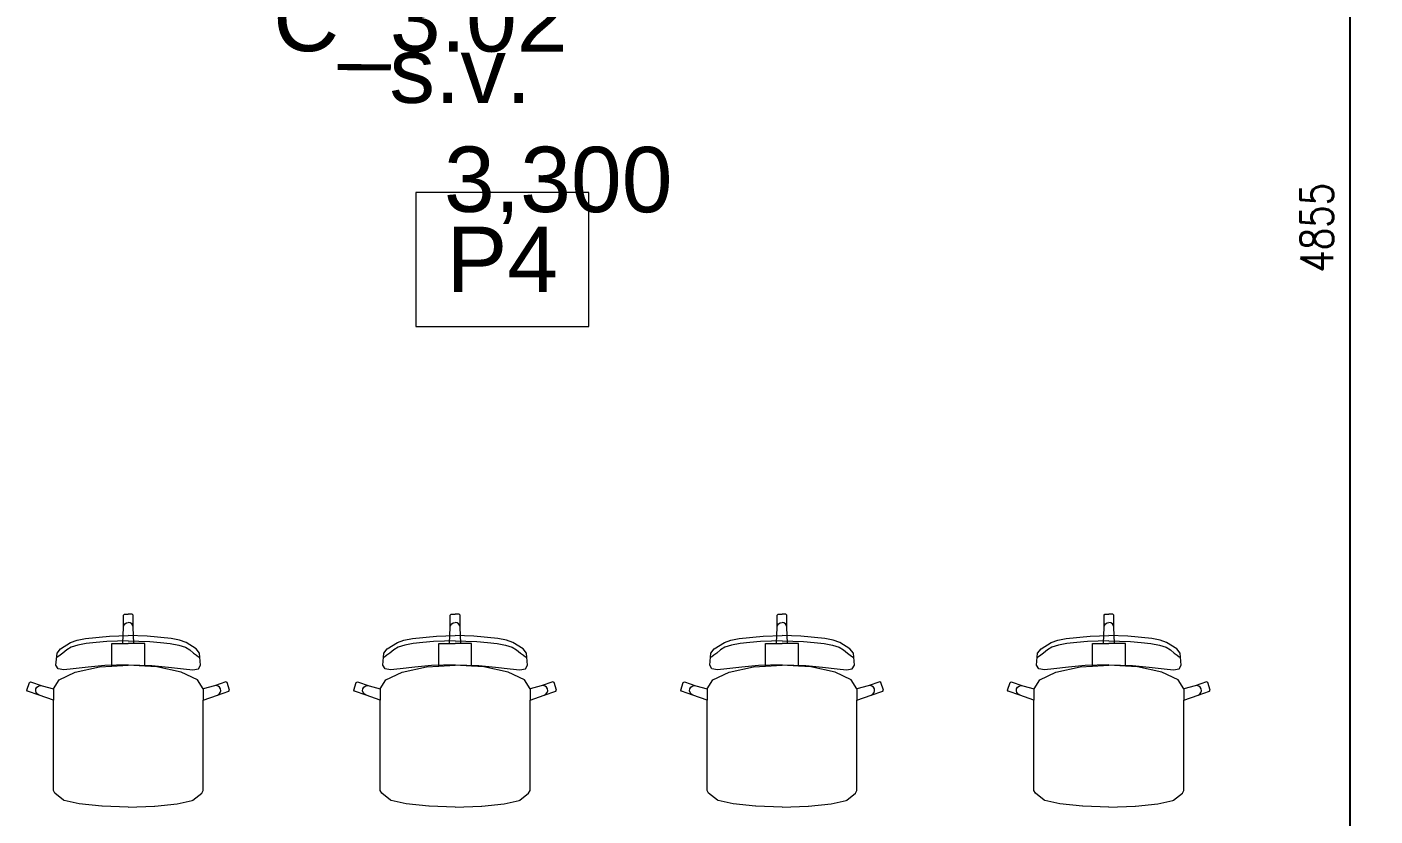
# Model space of a CAD drawing. Header units: millimetres. Extents: x 89194 to 559352, y -753138 to -204019.
# Drawn here: x 346763 to 350887, y -564520 to -562105 of the extents above; entities that cross this region are included whole.
import ezdxf

# ---------------------------------------------------------------- set-up
doc = ezdxf.new("R2010")
doc.units = ezdxf.units.MM
doc.header["$LTSCALE"] = 400
doc.header["$PDMODE"] = 3
for name, color, linetype, lineweight in [('RG_koty', 7, 'Continuous', 9), ('RG_nábytek', 32, 'Continuous', 9), ('RG_popisy', 11, 'Continuous', 9), ('RG_skladby konstrukcí', 5, 'Continuous', 9)]:
    doc.layers.add(name, color=color, linetype=linetype, lineweight=lineweight)
doc.styles.add('Arial 100', font='Arial.ttf', dxfattribs={"height": 100})
doc.styles.add('Arial 200', font='Arial.ttf', dxfattribs={"height": 200})
doc.styles.add('Arial 250', font='Arial Bold.ttf', dxfattribs={"height": 250})
doc.styles.add('Koty', font='romans.shx', dxfattribs={"width": 0.8})
doc.dimstyles.new('RG_50_vnitřní', dxfattribs={"dimscale": 50, "dimtxt": 2, "dimasz": 1.6, "dimexe": 1.15, "dimexo": 0, "dimgap": 1, "dimtad": 1, "dimdec": 0, "dimrnd": 5, "dimzin": 0, "dimdsep": 46, "dimtxsty": 'Koty', "dimblk1": 'OBLIQUE', "dimblk2": 'OBLIQUE', "dimsah": 1, "dimcen": 0.09, "dimclrd": 256, "dimclre": 256, "dimclrt": 2, "dimazin": 0, "dimtfac": 1, "dimtdec": 0, "dimtmove": 2, "dimatfit": 3, "dimfxl": 1.15, "dimfxlon": 1, "dimtolj": 1, "dimtzin": 0, "dimarcsym": 0})

# ---------------------------------------------------------------- blocks, each defined once
blk = doc.blocks.new('nabytek_mala_ucebna')
at = {"layer": 'RG_nábytek'}
for p, q in [((479063.9, -448223), (479066.9, -448220)), ((479063.9, -448259.9), (479063.9, -448223)), ((479066.9, -448220), (479079, -448220)), ((479091, -448220), (479079, -448220)), ((479094, -448223), (479091, -448220)), ((479094, -448259.9), (479094, -448223)), ((480063.9, -448223), (480066.9, -448220)), ((480063.9, -448259.9), (480063.9, -448223)), ((480066.9, -448220), (480079, -448220)), ((480091, -448220), (480079, -448220)), ((480094, -448223), (480091, -448220)), ((480094, -448259.9), (480094, -448223)), ((481063.9, -448223), (481066.9, -448220)), ((481063.9, -448259.9), (481063.9, -448223)), ((481066.9, -448220), (481079, -448220)), ((481091, -448220), (481079, -448220)), ((481094, -448223), (481091, -448220)), ((481094, -448259.9), (481094, -448223)), ((482063.9, -448223), (482066.9, -448220)), ((482063.9, -448259.9), (482063.9, -448223)), ((482066.9, -448220), (482079, -448220)), ((482091, -448220), (482079, -448220)), ((482094, -448223), (482091, -448220)), ((482094, -448259.9), (482094, -448223)), ((479021.5, -448287), (479079, -448284.8)), ((479062.1, -448309.8), (479063.9, -448259.9)), ((479063.9, -448259.9), (479065, -448254.2)), ((479065, -448254.2), (479068.3, -448249.3)), ((479068.3, -448249.3), (479073.2, -448246.1)), ((479073.2, -448246.1), (479079, -448245)), ((479084.7, -448246.1), (479079, -448245)), ((479136.5, -448287), (479079, -448284.8)), ((479089.6, -448249.3), (479084.7, -448246.1)), ((479092.9, -448254.2), (479089.6, -448249.3)), ((479094, -448259.9), (479092.9, -448254.2)), ((479095.8, -448309.8), (479094, -448259.9)), ((480021.5, -448287), (480079, -448284.8)), ((480062.1, -448309.8), (480063.9, -448259.9)), ((480063.9, -448259.9), (480065, -448254.2)), ((480065, -448254.2), (480068.3, -448249.3)), ((480068.3, -448249.3), (480073.2, -448246.1)), ((480073.2, -448246.1), (480079, -448245)), ((480084.7, -448246.1), (480079, -448245)), ((480136.5, -448287), (480079, -448284.8)), ((480089.6, -448249.3), (480084.7, -448246.1)), ((480092.9, -448254.2), (480089.6, -448249.3)), ((480094, -448259.9), (480092.9, -448254.2)), ((480095.8, -448309.8), (480094, -448259.9)), ((481021.5, -448287), (481079, -448284.8)), ((481062.1, -448309.8), (481063.9, -448259.9)), ((481063.9, -448259.9), (481065, -448254.2)), ((481065, -448254.2), (481068.3, -448249.3)), ((481068.3, -448249.3), (481073.2, -448246.1)), ((481073.2, -448246.1), (481079, -448245)), ((481084.7, -448246.1), (481079, -448245)), ((481136.5, -448287), (481079, -448284.8)), ((481089.6, -448249.3), (481084.7, -448246.1)), ((481092.9, -448254.2), (481089.6, -448249.3)), ((481094, -448259.9), (481092.9, -448254.2)), ((481095.8, -448309.8), (481094, -448259.9)), ((482021.5, -448287), (482079, -448284.8)), ((482062.1, -448309.8), (482063.9, -448259.9)), ((482063.9, -448259.9), (482065, -448254.2)), ((482065, -448254.2), (482068.3, -448249.3)), ((482068.3, -448249.3), (482073.2, -448246.1)), ((482073.2, -448246.1), (482079, -448245)), ((482084.7, -448246.1), (482079, -448245)), ((482136.5, -448287), (482079, -448284.8)), ((482089.6, -448249.3), (482084.7, -448246.1)), ((482092.9, -448254.2), (482089.6, -448249.3)), ((482094, -448259.9), (482092.9, -448254.2)), ((482095.8, -448309.8), (482094, -448259.9)), ((478860.9, -448339.3), (478871.4, -448326.1)), ((478871.4, -448326.1), (478902.4, -448306)), ((478904.1, -448320.8), (478890.9, -448328.4)), ((478902.4, -448306), (478922.4, -448298.8)), ((478924.5, -448314.5), (478904.1, -448320.8)), ((478922.4, -448298.8), (478948.2, -448294)), ((478950.4, -448309.6), (478924.5, -448314.5)), ((478948.2, -448294), (479021.5, -448287)), ((478980.4, -448305.9), (478950.4, -448309.6)), ((479012.9, -448303.3), (478980.4, -448305.9)), ((479046.2, -448301.9), (479012.9, -448303.3)), ((479028.6, -448339.7), (479028.6, -448309.8)), ((479028.6, -448309.8), (479062.1, -448309.8)), ((479079, -448301.4), (479046.2, -448301.9)), ((479062.1, -448309.8), (479079, -448309.8)), ((479079, -448301.4), (479111.7, -448301.9)), ((479095.8, -448309.8), (479079, -448309.8)), ((479129.3, -448309.8), (479095.8, -448309.8)), ((479111.7, -448301.9), (479145, -448303.3)), ((479129.3, -448339.7), (479129.3, -448309.8)), ((479209.7, -448294), (479136.5, -448287)), ((479145, -448303.3), (479177.5, -448305.9)), ((479177.5, -448305.9), (479207.5, -448309.6)), ((479207.5, -448309.6), (479233.4, -448314.5)), ((479235.5, -448298.8), (479209.7, -448294)), ((479233.4, -448314.5), (479253.8, -448320.8)), ((479255.5, -448306), (479235.5, -448298.8)), ((479253.8, -448320.8), (479267, -448328.4)), ((479286.5, -448326.1), (479255.5, -448306)), ((479297.1, -448339.3), (479286.5, -448326.1)), ((479860.9, -448339.3), (479871.4, -448326.1)), ((479871.4, -448326.1), (479902.4, -448306)), ((479904.1, -448320.8), (479890.9, -448328.4)), ((479902.4, -448306), (479922.4, -448298.8)), ((479924.5, -448314.5), (479904.1, -448320.8)), ((479922.4, -448298.8), (479948.2, -448294)), ((479950.4, -448309.6), (479924.5, -448314.5)), ((479948.2, -448294), (480021.5, -448287)), ((479980.4, -448305.9), (479950.4, -448309.6)), ((480012.9, -448303.3), (479980.4, -448305.9)), ((480046.2, -448301.9), (480012.9, -448303.3)), ((480028.6, -448339.7), (480028.6, -448309.8)), ((480028.6, -448309.8), (480062.1, -448309.8)), ((480079, -448301.4), (480046.2, -448301.9)), ((480062.1, -448309.8), (480079, -448309.8)), ((480079, -448301.4), (480111.7, -448301.9)), ((480095.8, -448309.8), (480079, -448309.8)), ((480129.3, -448309.8), (480095.8, -448309.8)), ((480111.7, -448301.9), (480145, -448303.3)), ((480129.3, -448339.7), (480129.3, -448309.8)), ((480209.7, -448294), (480136.5, -448287)), ((480145, -448303.3), (480177.5, -448305.9)), ((480177.5, -448305.9), (480207.5, -448309.6)), ((480207.5, -448309.6), (480233.4, -448314.5)), ((480235.5, -448298.8), (480209.7, -448294)), ((480233.4, -448314.5), (480253.8, -448320.8)), ((480255.5, -448306), (480235.5, -448298.8)), ((480253.8, -448320.8), (480267, -448328.4)), ((480286.5, -448326.1), (480255.5, -448306)), ((480297.1, -448339.3), (480286.5, -448326.1)), ((480860.9, -448339.3), (480871.4, -448326.1)), ((480871.4, -448326.1), (480902.4, -448306)), ((480904.1, -448320.8), (480890.9, -448328.4)), ((480902.4, -448306), (480922.4, -448298.8)), ((480924.5, -448314.5), (480904.1, -448320.8)), ((480922.4, -448298.8), (480948.2, -448294)), ((480950.4, -448309.6), (480924.5, -448314.5)), ((480948.2, -448294), (481021.5, -448287)), ((480980.4, -448305.9), (480950.4, -448309.6)), ((481012.9, -448303.3), (480980.4, -448305.9)), ((481046.2, -448301.9), (481012.9, -448303.3)), ((481028.6, -448339.7), (481028.6, -448309.8)), ((481028.6, -448309.8), (481062.1, -448309.8)), ((481079, -448301.4), (481046.2, -448301.9)), ((481062.1, -448309.8), (481079, -448309.8)), ((481079, -448301.4), (481111.7, -448301.9)), ((481095.8, -448309.8), (481079, -448309.8)), ((481129.3, -448309.8), (481095.8, -448309.8)), ((481111.7, -448301.9), (481145, -448303.3)), ((481129.3, -448339.7), (481129.3, -448309.8)), ((481209.7, -448294), (481136.5, -448287)), ((481145, -448303.3), (481177.5, -448305.9)), ((481177.5, -448305.9), (481207.5, -448309.6)), ((481207.5, -448309.6), (481233.4, -448314.5)), ((481235.5, -448298.8), (481209.7, -448294)), ((481233.4, -448314.5), (481253.8, -448320.8)), ((481255.5, -448306), (481235.5, -448298.8)), ((481253.8, -448320.8), (481267, -448328.4)), ((481286.5, -448326.1), (481255.5, -448306)), ((481297.1, -448339.3), (481286.5, -448326.1)), ((481860.9, -448339.3), (481871.4, -448326.1)), ((481871.4, -448326.1), (481902.4, -448306)), ((481904.1, -448320.8), (481890.9, -448328.4)), ((481902.4, -448306), (481922.4, -448298.8)), ((481924.5, -448314.5), (481904.1, -448320.8)), ((481922.4, -448298.8), (481948.2, -448294)), ((481950.4, -448309.6), (481924.5, -448314.5)), ((481948.2, -448294), (482021.5, -448287)), ((481980.4, -448305.9), (481950.4, -448309.6)), ((482012.9, -448303.3), (481980.4, -448305.9)), ((482046.2, -448301.9), (482012.9, -448303.3)), ((482028.6, -448339.7), (482028.6, -448309.8)), ((482028.6, -448309.8), (482062.1, -448309.8)), ((482079, -448301.4), (482046.2, -448301.9)), ((482062.1, -448309.8), (482079, -448309.8)), ((482079, -448301.4), (482111.7, -448301.9)), ((482095.8, -448309.8), (482079, -448309.8)), ((482129.3, -448309.8), (482095.8, -448309.8)), ((482111.7, -448301.9), (482145, -448303.3)), ((482129.3, -448339.7), (482129.3, -448309.8)), ((482209.7, -448294), (482136.5, -448287)), ((482145, -448303.3), (482177.5, -448305.9)), ((482177.5, -448305.9), (482207.5, -448309.6)), ((482207.5, -448309.6), (482233.4, -448314.5)), ((482235.5, -448298.8), (482209.7, -448294)), ((482233.4, -448314.5), (482253.8, -448320.8)), ((482255.5, -448306), (482235.5, -448298.8)), ((482253.8, -448320.8), (482267, -448328.4)), ((482286.5, -448326.1), (482255.5, -448306)), ((482297.1, -448339.3), (482286.5, -448326.1)), ((478857.6, -448375.3), (478860.9, -448339.3)), ((478863.9, -448349.8), (478860.2, -448352.4)), ((478870.2, -448344.7), (478863.9, -448349.8)), ((478879.2, -448338.5), (478870.2, -448344.7)), ((478890.9, -448328.4), (478879.2, -448338.5)), ((479028.6, -448378.4), (479028.6, -448339.7)), ((479129.3, -448378.4), (479129.3, -448339.7)), ((479267, -448328.4), (479278.7, -448338.5)), ((479278.7, -448338.5), (479287.7, -448344.7)), ((479287.7, -448344.7), (479294, -448349.8)), ((479294, -448349.8), (479297.7, -448352.4)), ((479300.3, -448375.3), (479297.1, -448339.3)), ((479857.6, -448375.3), (479860.9, -448339.3)), ((479863.9, -448349.8), (479860.2, -448352.4)), ((479870.2, -448344.7), (479863.9, -448349.8)), ((479879.2, -448338.5), (479870.2, -448344.7)), ((479890.9, -448328.4), (479879.2, -448338.5)), ((480028.6, -448378.4), (480028.6, -448339.7)), ((480129.3, -448378.4), (480129.3, -448339.7)), ((480267, -448328.4), (480278.7, -448338.5)), ((480278.7, -448338.5), (480287.7, -448344.7)), ((480287.7, -448344.7), (480294, -448349.8)), ((480294, -448349.8), (480297.7, -448352.4)), ((480300.3, -448375.3), (480297.1, -448339.3)), ((480857.6, -448375.3), (480860.9, -448339.3)), ((480863.9, -448349.8), (480860.2, -448352.4)), ((480870.2, -448344.7), (480863.9, -448349.8)), ((480879.2, -448338.5), (480870.2, -448344.7)), ((480890.9, -448328.4), (480879.2, -448338.5)), ((481028.6, -448378.4), (481028.6, -448339.7)), ((481129.3, -448378.4), (481129.3, -448339.7)), ((481267, -448328.4), (481278.7, -448338.5)), ((481278.7, -448338.5), (481287.7, -448344.7)), ((481287.7, -448344.7), (481294, -448349.8)), ((481294, -448349.8), (481297.7, -448352.4)), ((481300.3, -448375.3), (481297.1, -448339.3)), ((481857.6, -448375.3), (481860.9, -448339.3)), ((481863.9, -448349.8), (481860.2, -448352.4)), ((481870.2, -448344.7), (481863.9, -448349.8)), ((481879.2, -448338.5), (481870.2, -448344.7)), ((481890.9, -448328.4), (481879.2, -448338.5)), ((482028.6, -448378.4), (482028.6, -448339.7)), ((482129.3, -448378.4), (482129.3, -448339.7)), ((482267, -448328.4), (482278.7, -448338.5)), ((482278.7, -448338.5), (482287.7, -448344.7)), ((482287.7, -448344.7), (482294, -448349.8)), ((482294, -448349.8), (482297.7, -448352.4)), ((482300.3, -448375.3), (482297.1, -448339.3)), ((478864.3, -448386.9), (478857.6, -448375.3)), ((478881.5, -448389.9), (478864.3, -448386.9)), ((478867.1, -448420.4), (478916.8, -448396.7)), ((478910.4, -448387.4), (478881.5, -448389.9)), ((478955.7, -448381.5), (478910.4, -448387.4)), ((478916.8, -448396.7), (478991.2, -448380.8)), ((479006.7, -448376.9), (478955.7, -448381.5)), ((478991.2, -448380.8), (479028.6, -448378.4)), ((479079, -448374.5), (479006.7, -448376.9)), ((479028.6, -448378.4), (479079, -448375.2)), ((479079, -448374.5), (479151.3, -448376.9)), ((479129.3, -448378.4), (479079, -448375.2)), ((479166.7, -448380.8), (479129.3, -448378.4)), ((479151.3, -448376.9), (479202.2, -448381.5)), ((479241.1, -448396.7), (479166.7, -448380.8)), ((479202.2, -448381.5), (479247.5, -448387.4)), ((479290.8, -448420.4), (479241.1, -448396.7)), ((479247.5, -448387.4), (479276.4, -448389.9)), ((479276.4, -448389.9), (479293.6, -448386.9)), ((479293.6, -448386.9), (479300.3, -448375.3)), ((479864.3, -448386.9), (479857.6, -448375.3)), ((479881.5, -448389.9), (479864.3, -448386.9)), ((479867.1, -448420.4), (479916.8, -448396.7)), ((479910.4, -448387.4), (479881.5, -448389.9)), ((479955.7, -448381.5), (479910.4, -448387.4)), ((479916.8, -448396.7), (479991.2, -448380.8)), ((480006.7, -448376.9), (479955.7, -448381.5)), ((479991.2, -448380.8), (480028.6, -448378.4)), ((480079, -448374.5), (480006.7, -448376.9)), ((480028.6, -448378.4), (480079, -448375.2)), ((480079, -448374.5), (480151.3, -448376.9)), ((480129.3, -448378.4), (480079, -448375.2)), ((480166.7, -448380.8), (480129.3, -448378.4)), ((480151.3, -448376.9), (480202.2, -448381.5)), ((480241.1, -448396.7), (480166.7, -448380.8)), ((480202.2, -448381.5), (480247.5, -448387.4)), ((480290.8, -448420.4), (480241.1, -448396.7)), ((480247.5, -448387.4), (480276.4, -448389.9)), ((480276.4, -448389.9), (480293.6, -448386.9)), ((480293.6, -448386.9), (480300.3, -448375.3)), ((480864.3, -448386.9), (480857.6, -448375.3)), ((480881.5, -448389.9), (480864.3, -448386.9)), ((480867.1, -448420.4), (480916.8, -448396.7)), ((480910.4, -448387.4), (480881.5, -448389.9)), ((480955.7, -448381.5), (480910.4, -448387.4)), ((480916.8, -448396.7), (480991.2, -448380.8)), ((481006.7, -448376.9), (480955.7, -448381.5)), ((480991.2, -448380.8), (481028.6, -448378.4)), ((481079, -448374.5), (481006.7, -448376.9)), ((481028.6, -448378.4), (481079, -448375.2)), ((481079, -448374.5), (481151.3, -448376.9)), ((481129.3, -448378.4), (481079, -448375.2)), ((481166.7, -448380.8), (481129.3, -448378.4)), ((481151.3, -448376.9), (481202.2, -448381.5)), ((481241.1, -448396.7), (481166.7, -448380.8)), ((481202.2, -448381.5), (481247.5, -448387.4)), ((481290.8, -448420.4), (481241.1, -448396.7)), ((481247.5, -448387.4), (481276.4, -448389.9)), ((481276.4, -448389.9), (481293.6, -448386.9)), ((481293.6, -448386.9), (481300.3, -448375.3)), ((481864.3, -448386.9), (481857.6, -448375.3)), ((481881.5, -448389.9), (481864.3, -448386.9)), ((481867.1, -448420.4), (481916.8, -448396.7)), ((481910.4, -448387.4), (481881.5, -448389.9)), ((481955.7, -448381.5), (481910.4, -448387.4)), ((481916.8, -448396.7), (481991.2, -448380.8)), ((482006.7, -448376.9), (481955.7, -448381.5)), ((481991.2, -448380.8), (482028.6, -448378.4)), ((482079, -448374.5), (482006.7, -448376.9)), ((482028.6, -448378.4), (482079, -448375.2)), ((482079, -448374.5), (482151.3, -448376.9)), ((482129.3, -448378.4), (482079, -448375.2)), ((482166.7, -448380.8), (482129.3, -448378.4)), ((482151.3, -448376.9), (482202.2, -448381.5)), ((482241.1, -448396.7), (482166.7, -448380.8)), ((482202.2, -448381.5), (482247.5, -448387.4)), ((482290.8, -448420.4), (482241.1, -448396.7)), ((482247.5, -448387.4), (482276.4, -448389.9)), ((482276.4, -448389.9), (482293.6, -448386.9)), ((482293.6, -448386.9), (482300.3, -448375.3)), ((478769, -448451.9), (478776.4, -448429.1)), ((478776.4, -448429.1), (478780.2, -448427.2)), ((478780.2, -448427.2), (478815.6, -448438.6)), ((478795.9, -448454), (478796.6, -448448.2)), ((478796.6, -448448.2), (478799.5, -448443.1)), ((478799.5, -448443.1), (478804.1, -448439.5)), ((478804.1, -448439.5), (478809.8, -448437.9)), ((478809.8, -448437.9), (478815.6, -448438.6)), ((478815.6, -448438.6), (478849.8, -448448.3)), ((478849.7, -448448.5), (478849.8, -448448.3)), ((478849.7, -448448.5), (478849.7, -448482.8)), ((478849.8, -448448.3), (478867.1, -448420.4)), ((479308.1, -448448.3), (479290.8, -448420.4)), ((479342.3, -448438.6), (479308.1, -448448.3)), ((479308.2, -448448.5), (479308.1, -448448.3)), ((479308.2, -448448.5), (479308.2, -448482.8)), ((479377.7, -448427.2), (479342.3, -448438.6)), ((479348.1, -448437.9), (479342.3, -448438.6)), ((479353.8, -448439.5), (479348.1, -448437.9)), ((479358.4, -448443.1), (479353.8, -448439.5)), ((479361.3, -448448.2), (479358.4, -448443.1)), ((479362, -448454), (479361.3, -448448.2)), ((479381.5, -448429.1), (479377.7, -448427.2)), ((479389, -448451.9), (479381.5, -448429.1)), ((479769, -448451.9), (479776.4, -448429.1)), ((479776.4, -448429.1), (479780.2, -448427.2)), ((479780.2, -448427.2), (479815.6, -448438.6)), ((479795.9, -448454), (479796.6, -448448.2)), ((479796.6, -448448.2), (479799.5, -448443.1)), ((479799.5, -448443.1), (479804.1, -448439.5)), ((479804.1, -448439.5), (479809.8, -448437.9)), ((479809.8, -448437.9), (479815.6, -448438.6)), ((479815.6, -448438.6), (479849.8, -448448.3)), ((479849.7, -448448.5), (479849.8, -448448.3)), ((479849.7, -448448.5), (479849.7, -448482.8)), ((479849.8, -448448.3), (479867.1, -448420.4)), ((480308.1, -448448.3), (480290.8, -448420.4)), ((480342.3, -448438.6), (480308.1, -448448.3)), ((480308.2, -448448.5), (480308.1, -448448.3)), ((480308.2, -448448.5), (480308.2, -448482.8)), ((480377.7, -448427.2), (480342.3, -448438.6)), ((480348.1, -448437.9), (480342.3, -448438.6)), ((480353.8, -448439.5), (480348.1, -448437.9)), ((480358.4, -448443.1), (480353.8, -448439.5)), ((480361.3, -448448.2), (480358.4, -448443.1)), ((480362, -448454), (480361.3, -448448.2)), ((480381.5, -448429.1), (480377.7, -448427.2)), ((480389, -448451.9), (480381.5, -448429.1)), ((480769, -448451.9), (480776.4, -448429.1)), ((480776.4, -448429.1), (480780.2, -448427.2)), ((480780.2, -448427.2), (480815.6, -448438.6)), ((480795.9, -448454), (480796.6, -448448.2)), ((480796.6, -448448.2), (480799.5, -448443.1)), ((480799.5, -448443.1), (480804.1, -448439.5)), ((480804.1, -448439.5), (480809.8, -448437.9)), ((480809.8, -448437.9), (480815.6, -448438.6)), ((480815.6, -448438.6), (480849.8, -448448.3)), ((480849.7, -448448.5), (480849.8, -448448.3)), ((480849.7, -448448.5), (480849.7, -448482.8)), ((480849.8, -448448.3), (480867.1, -448420.4)), ((481308.1, -448448.3), (481290.8, -448420.4)), ((481342.3, -448438.6), (481308.1, -448448.3)), ((481308.2, -448448.5), (481308.1, -448448.3)), ((481308.2, -448448.5), (481308.2, -448482.8)), ((481377.7, -448427.2), (481342.3, -448438.6)), ((481348.1, -448437.9), (481342.3, -448438.6)), ((481353.8, -448439.5), (481348.1, -448437.9)), ((481358.4, -448443.1), (481353.8, -448439.5)), ((481361.3, -448448.2), (481358.4, -448443.1)), ((481362, -448454), (481361.3, -448448.2)), ((481381.5, -448429.1), (481377.7, -448427.2)), ((481389, -448451.9), (481381.5, -448429.1)), ((481769, -448451.9), (481776.4, -448429.1)), ((481776.4, -448429.1), (481780.2, -448427.2)), ((481780.2, -448427.2), (481815.6, -448438.6)), ((481795.9, -448454), (481796.6, -448448.2)), ((481796.6, -448448.2), (481799.5, -448443.1)), ((481799.5, -448443.1), (481804.1, -448439.5)), ((481804.1, -448439.5), (481809.8, -448437.9)), ((481809.8, -448437.9), (481815.6, -448438.6)), ((481815.6, -448438.6), (481849.8, -448448.3)), ((481849.7, -448448.5), (481849.8, -448448.3)), ((481849.7, -448448.5), (481849.7, -448482.8)), ((481849.8, -448448.3), (481867.1, -448420.4)), ((482308.1, -448448.3), (482290.8, -448420.4)), ((482342.3, -448438.6), (482308.1, -448448.3)), ((482308.2, -448448.5), (482308.1, -448448.3)), ((482308.2, -448448.5), (482308.2, -448482.8)), ((482377.7, -448427.2), (482342.3, -448438.6)), ((482348.1, -448437.9), (482342.3, -448438.6)), ((482353.8, -448439.5), (482348.1, -448437.9)), ((482358.4, -448443.1), (482353.8, -448439.5)), ((482361.3, -448448.2), (482358.4, -448443.1)), ((482362, -448454), (482361.3, -448448.2)), ((482381.5, -448429.1), (482377.7, -448427.2)), ((482389, -448451.9), (482381.5, -448429.1)), ((478770.9, -448455.7), (478769, -448451.9)), ((478806.3, -448467.1), (478770.9, -448455.7)), ((478797.5, -448459.6), (478795.9, -448454)), ((478801.2, -448464.2), (478797.5, -448459.6)), ((478806.3, -448467.1), (478801.2, -448464.2)), ((478849.7, -448482.8), (478806.3, -448467.1)), ((478849.7, -448691.9), (478849.7, -448482.8)), ((479308.2, -448482.8), (479351.6, -448467.1)), ((479308.2, -448691.9), (479308.2, -448482.8)), ((479351.6, -448467.1), (479387, -448455.7)), ((479351.6, -448467.1), (479356.7, -448464.2)), ((479356.7, -448464.2), (479360.4, -448459.6)), ((479360.4, -448459.6), (479362, -448454)), ((479387, -448455.7), (479389, -448451.9)), ((479770.9, -448455.7), (479769, -448451.9)), ((479806.3, -448467.1), (479770.9, -448455.7)), ((479797.5, -448459.6), (479795.9, -448454)), ((479801.2, -448464.2), (479797.5, -448459.6)), ((479806.3, -448467.1), (479801.2, -448464.2)), ((479849.7, -448482.8), (479806.3, -448467.1)), ((479849.7, -448691.9), (479849.7, -448482.8)), ((480308.2, -448482.8), (480351.6, -448467.1)), ((480308.2, -448691.9), (480308.2, -448482.8)), ((480351.6, -448467.1), (480387, -448455.7)), ((480351.6, -448467.1), (480356.7, -448464.2)), ((480356.7, -448464.2), (480360.4, -448459.6)), ((480360.4, -448459.6), (480362, -448454)), ((480387, -448455.7), (480389, -448451.9)), ((480770.9, -448455.7), (480769, -448451.9)), ((480806.3, -448467.1), (480770.9, -448455.7)), ((480797.5, -448459.6), (480795.9, -448454)), ((480801.2, -448464.2), (480797.5, -448459.6)), ((480806.3, -448467.1), (480801.2, -448464.2)), ((480849.7, -448482.8), (480806.3, -448467.1)), ((480849.7, -448691.9), (480849.7, -448482.8)), ((481308.2, -448482.8), (481351.6, -448467.1)), ((481308.2, -448691.9), (481308.2, -448482.8)), ((481351.6, -448467.1), (481387, -448455.7)), ((481351.6, -448467.1), (481356.7, -448464.2)), ((481356.7, -448464.2), (481360.4, -448459.6)), ((481360.4, -448459.6), (481362, -448454)), ((481387, -448455.7), (481389, -448451.9)), ((481770.9, -448455.7), (481769, -448451.9)), ((481806.3, -448467.1), (481770.9, -448455.7)), ((481797.5, -448459.6), (481795.9, -448454)), ((481801.2, -448464.2), (481797.5, -448459.6)), ((481806.3, -448467.1), (481801.2, -448464.2)), ((481849.7, -448482.8), (481806.3, -448467.1)), ((481849.7, -448691.9), (481849.7, -448482.8)), ((482308.2, -448482.8), (482351.6, -448467.1)), ((482308.2, -448691.9), (482308.2, -448482.8)), ((482351.6, -448467.1), (482387, -448455.7)), ((482351.6, -448467.1), (482356.7, -448464.2)), ((482356.7, -448464.2), (482360.4, -448459.6)), ((482360.4, -448459.6), (482362, -448454)), ((482387, -448455.7), (482389, -448451.9)), ((478849.7, -448727.9), (478849.7, -448691.9)), ((479308.2, -448727.9), (479308.2, -448691.9)), ((479849.7, -448727.9), (479849.7, -448691.9)), ((480308.2, -448727.9), (480308.2, -448691.9)), ((480849.7, -448727.9), (480849.7, -448691.9)), ((481308.2, -448727.9), (481308.2, -448691.9)), ((481849.7, -448727.9), (481849.7, -448691.9)), ((482308.2, -448727.9), (482308.2, -448691.9)), ((478849.7, -448759), (478849.7, -448727.9)), ((479308.2, -448759), (479308.2, -448727.9)), ((479849.7, -448759), (479849.7, -448727.9)), ((480308.2, -448759), (480308.2, -448727.9)), ((480849.7, -448759), (480849.7, -448727.9)), ((481308.2, -448759), (481308.2, -448727.9)), ((481849.7, -448759), (481849.7, -448727.9)), ((482308.2, -448759), (482308.2, -448727.9)), ((478854.2, -448767.6), (478849.7, -448759)), ((478881, -448788.7), (478854.2, -448767.6)), ((479276.9, -448788.7), (479303.7, -448767.6)), ((479303.7, -448767.6), (479308.2, -448759)), ((479854.2, -448767.6), (479849.7, -448759)), ((479881, -448788.7), (479854.2, -448767.6)), ((480276.9, -448788.7), (480303.7, -448767.6)), ((480303.7, -448767.6), (480308.2, -448759)), ((480854.2, -448767.6), (480849.7, -448759)), ((480881, -448788.7), (480854.2, -448767.6)), ((481276.9, -448788.7), (481303.7, -448767.6)), ((481303.7, -448767.6), (481308.2, -448759)), ((481854.2, -448767.6), (481849.7, -448759)), ((481881, -448788.7), (481854.2, -448767.6)), ((482276.9, -448788.7), (482303.7, -448767.6)), ((482303.7, -448767.6), (482308.2, -448759)), ((478883.2, -448789.6), (478881, -448788.7)), ((478929.1, -448800.3), (478883.2, -448789.6)), ((478997.9, -448807.5), (478929.1, -448800.3)), ((478998.9, -448807.6), (478997.9, -448807.5)), ((479079, -448810), (478998.9, -448807.6)), ((479079, -448810), (479159, -448807.6)), ((479159, -448807.6), (479160.1, -448807.5)), ((479160.1, -448807.5), (479228.8, -448800.3)), ((479228.8, -448800.3), (479274.7, -448789.6)), ((479274.7, -448789.6), (479276.9, -448788.7)), ((479883.2, -448789.6), (479881, -448788.7)), ((479929.1, -448800.3), (479883.2, -448789.6)), ((479997.9, -448807.5), (479929.1, -448800.3)), ((479998.9, -448807.6), (479997.9, -448807.5)), ((480079, -448810), (479998.9, -448807.6)), ((480079, -448810), (480159, -448807.6)), ((480159, -448807.6), (480160.1, -448807.5)), ((480160.1, -448807.5), (480228.8, -448800.3)), ((480228.8, -448800.3), (480274.7, -448789.6)), ((480274.7, -448789.6), (480276.9, -448788.7)), ((480883.2, -448789.6), (480881, -448788.7)), ((480929.1, -448800.3), (480883.2, -448789.6)), ((480997.9, -448807.5), (480929.1, -448800.3)), ((480998.9, -448807.6), (480997.9, -448807.5)), ((481079, -448810), (480998.9, -448807.6)), ((481079, -448810), (481159, -448807.6)), ((481159, -448807.6), (481160.1, -448807.5)), ((481160.1, -448807.5), (481228.8, -448800.3)), ((481228.8, -448800.3), (481274.7, -448789.6)), ((481274.7, -448789.6), (481276.9, -448788.7)), ((481883.2, -448789.6), (481881, -448788.7)), ((481929.1, -448800.3), (481883.2, -448789.6)), ((481997.9, -448807.5), (481929.1, -448800.3)), ((481998.9, -448807.6), (481997.9, -448807.5)), ((482079, -448810), (481998.9, -448807.6)), ((482079, -448810), (482159, -448807.6)), ((482159, -448807.6), (482160.1, -448807.5)), ((482160.1, -448807.5), (482228.8, -448800.3)), ((482228.8, -448800.3), (482274.7, -448789.6)), ((482274.7, -448789.6), (482276.9, -448788.7))]:
    blk.add_line(p, q, dxfattribs=at)
blk = doc.blocks.new('_Oblique')
at = {"color": 0, "linetype": 'ByBlock', "lineweight": -2}
blk.add_line((-0.5, -0.5), (0.5, 0.5), dxfattribs=at)
blk = doc.blocks.new('*D442')
at = {"layer": 'Defpoints', "color": 0, "transparency": 16777216}
for p in [(352298.4, -560291.1), (350809.8, -565147.2), (352298.4, -565147.2)]:
    blk.add_point(p, dxfattribs=at)
at = {"layer": 'RG_koty', "lineweight": -2, "transparency": 16777216}
for p, q in [((350867.3, -560291.1), (350752.3, -560291.1)), ((350809.8, -560291.1), (350809.8, -565147.2)), ((350867.3, -565147.2), (350752.3, -565147.2))]:
    blk.add_line(p, q, dxfattribs=at)
at = {"layer": 'RG_koty', "lineweight": -2, "transparency": 16777216, "xscale": 80, "yscale": 80, "zscale": 80}
for p, rotation in [((350809.8, -560291.1), 90), ((350809.8, -565147.2), 270)]:
    blk.add_blockref('_Oblique', p, dxfattribs=dict(at, rotation=rotation))
at = {"layer": 'RG_koty', "color": 2, "transparency": 16777216, "insert": (350709.8, -562719.1), "char_height": 100, "attachment_point": 5, "rotation": 90, "style": 'Koty'}
blk.add_mtext('\\A1;4855', dxfattribs=at)

msp = doc.modelspace()

# ---------------------------------------------------------------- linework, layer by layer
at = {"layer": 'RG_skladby konstrukcí'}
msp.add_lwpolyline([(347952.5, -563020.9), (348482.5, -563020.9), (348482.5, -562610.9), (347952.5, -562610.9)], close=True, dxfattribs=at)

# ---------------------------------------------------------------- block references
at = {"layer": 'RG_nábytek'}
msp.add_blockref('nabytek_mala_ucebna', (-132005.6, -115682.2), dxfattribs=at)

# ---------------------------------------------------------------- texts
at = {"layer": 'RG_koty', "insert": (347989, -562422.2), "char_height": 200, "width": 12.645, "attachment_point": 5, "rotation": 359.8787, "style": 'Arial 100'}
msp.add_mtext('\\pxi-3,l4,qc,t4;s.v.^I3,300', dxfattribs=at)
at = {"layer": 'RG_popisy', "insert": (347766.8, -561979.1), "char_height": 200, "attachment_point": 1, "rotation": 359.8787, "style": 'Arial 250'}
msp.add_mtext('\\pxi-1.25;{\\fArial|b0|i0|c238|p34;C_3.02}', dxfattribs=at)
at = {"layer": 'RG_skladby konstrukcí', "insert": (348217.5, -562815.9), "char_height": 200, "width": 530, "attachment_point": 5, "style": 'Arial 200'}
msp.add_mtext('P4', dxfattribs=at)

# ---------------------------------------------------------------- dimensions: what is measured, and where the dimension line sits
at = {"layer": 'RG_koty'}
dim = msp.add_linear_dim(base=(350809.8, -565147.2), p1=(352298.4, -560291.1), p2=(352298.4, -565147.2), angle=90, dimstyle='RG_50_vnitřní', dxfattribs=at)
dim.commit()
dim.dimension.update_dxf_attribs({"geometry": '*D442', "text_midpoint": (350709.8, -562719.1)})

doc.saveas('drawing.dxf')
